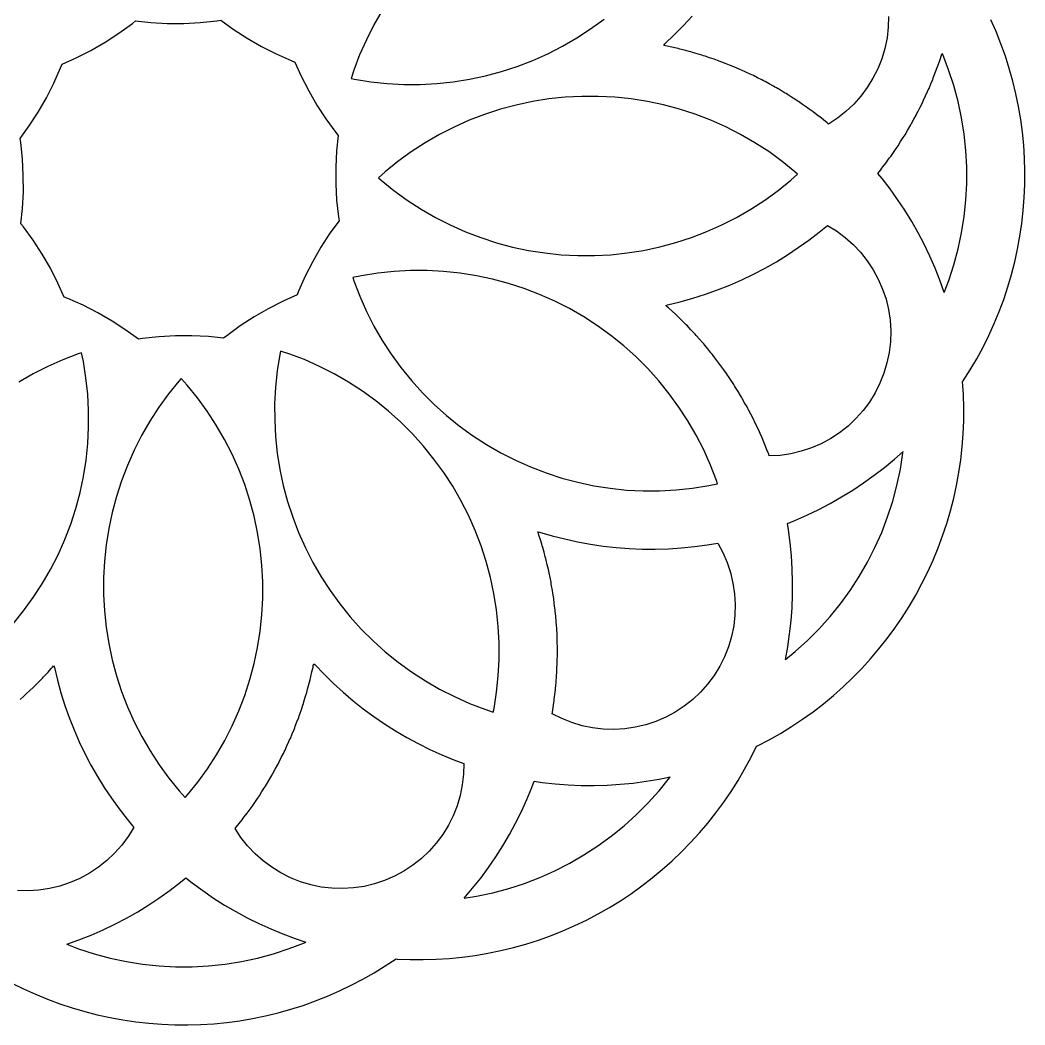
# Model space of a CAD drawing. Extents: x -29.4 to 29.4, y -31.3 to 31.3.
# Drawn here: x -5.55 to 29.41, y -31.31 to 3.65 of the extents above; entities that cross this region are included whole.
import ezdxf

# ---------------------------------------------------------------- set-up
doc = ezdxf.new("R2010")
doc.units = 0
doc.layers.get('0').update_dxf_attribs({"linetype": 'CONTINUOUS'})

msp = doc.modelspace()

# ---------------------------------------------------------------- linework, layer by layer
for p, q in [((7.046, 3.977), (6.759, 3.479)), ((-2.108, 3.194), (-1.643, 3.532)), ((-1.643, 3.532), (-1.534, 3.621)), ((-1.534, 3.621), (-1.001, 3.565)), ((-1.001, 3.565), (-0.427, 3.535)), ((-0.427, 3.535), (0.147, 3.536)), ((0.147, 3.536), (0.721, 3.566)), ((0.721, 3.566), (1.293, 3.626)), ((1.293, 3.626), (1.432, 3.648)), ((1.432, 3.648), (1.865, 3.334)), ((14.3, 3.339), (14.765, 3.677)), ((17.528, 3.455), (17.834, 3.791)), ((24.665, 3.774), (24.654, 3.4)), ((28.407, 3.248), (28.225, 3.663)), ((-2.59, 2.881), (-2.108, 3.194)), ((1.865, 3.334), (2.347, 3.021)), ((6.759, 3.479), (6.498, 2.967)), ((13.818, 3.026), (14.3, 3.339)), ((17.211, 3.131), (17.528, 3.455)), ((24.654, 3.4), (24.61, 3.029)), ((28.574, 2.826), (28.407, 3.248)), ((-3.087, 2.594), (-2.59, 2.881)), ((2.347, 3.021), (2.845, 2.734)), ((6.498, 2.967), (6.265, 2.442)), ((13.32, 2.738), (13.818, 3.026)), ((16.845, 2.767), (16.883, 2.818)), ((16.883, 2.818), (17.211, 3.131)), ((24.61, 3.029), (24.535, 2.663)), ((28.727, 2.398), (28.574, 2.826)), ((-3.599, 2.333), (-3.087, 2.594)), ((2.845, 2.734), (3.357, 2.473)), ((3.357, 2.473), (3.882, 2.24)), ((12.284, 2.243), (12.808, 2.477)), ((12.808, 2.477), (13.32, 2.738)), ((16.904, 2.754), (16.845, 2.767)), ((16.964, 2.743), (16.904, 2.754)), ((17.126, 2.706), (16.964, 2.743)), ((17.288, 2.67), (17.126, 2.706)), ((17.347, 2.655), (17.288, 2.67)), ((17.406, 2.642), (17.347, 2.655)), ((17.567, 2.599), (17.406, 2.642)), ((17.728, 2.557), (17.567, 2.599)), ((17.786, 2.54), (17.728, 2.557)), ((17.844, 2.525), (17.786, 2.54)), ((18.004, 2.476), (17.844, 2.525)), ((18.163, 2.43), (18.004, 2.476)), ((24.535, 2.663), (24.428, 2.304)), ((26.507, 2.433), (26.525, 2.491)), ((26.547, 2.451), (26.525, 2.491)), ((26.754, 1.914), (26.547, 2.451)), ((-4.139, 1.983), (-4.088, 2.115)), ((-4.088, 2.115), (-3.599, 2.333)), ((3.882, 2.24), (4.013, 2.189)), ((4.013, 2.189), (4.231, 1.7)), ((6.265, 2.442), (6.059, 1.906)), ((11.747, 2.037), (12.284, 2.243)), ((18.221, 2.41), (18.163, 2.43)), ((18.279, 2.393), (18.221, 2.41)), ((18.436, 2.339), (18.279, 2.393)), ((18.594, 2.287), (18.436, 2.339)), ((18.651, 2.265), (18.594, 2.287)), ((18.708, 2.246), (18.651, 2.265)), ((18.863, 2.187), (18.708, 2.246)), ((19.019, 2.129), (18.863, 2.187)), ((19.075, 2.106), (19.019, 2.129)), ((19.132, 2.084), (19.075, 2.106)), ((24.428, 2.304), (24.289, 1.957)), ((26.38, 2.061), (26.401, 2.118)), ((26.401, 2.118), (26.454, 2.276)), ((26.454, 2.276), (26.507, 2.433)), ((28.864, 1.966), (28.727, 2.398)), ((-4.372, 1.458), (-4.139, 1.983)), ((6.059, 1.906), (5.964, 1.614)), ((10.646, 1.71), (11.201, 1.859)), ((11.201, 1.859), (11.747, 2.037)), ((19.285, 2.019), (19.132, 2.084)), ((19.439, 1.956), (19.285, 2.019)), ((19.494, 1.931), (19.439, 1.956)), ((19.55, 1.907), (19.494, 1.931)), ((19.701, 1.837), (19.55, 1.907)), ((19.852, 1.769), (19.701, 1.837)), ((19.906, 1.742), (19.852, 1.769)), ((24.289, 1.957), (24.121, 1.623)), ((26.243, 1.693), (26.301, 1.849)), ((26.301, 1.849), (26.36, 2.004)), ((26.36, 2.004), (26.38, 2.061)), ((26.931, 1.368), (26.754, 1.914)), ((28.986, 1.529), (28.864, 1.966)), ((-4.633, 0.946), (-4.372, 1.458)), ((4.231, 1.7), (4.493, 1.188)), ((5.964, 1.614), (6.083, 1.589)), ((6.083, 1.589), (6.65, 1.499)), ((6.65, 1.499), (7.222, 1.439)), ((7.222, 1.439), (7.796, 1.41)), ((7.796, 1.41), (8.371, 1.41)), ((8.371, 1.41), (8.944, 1.44)), ((8.944, 1.44), (9.516, 1.5)), ((9.516, 1.5), (10.083, 1.591)), ((10.083, 1.591), (10.646, 1.71)), ((19.961, 1.716), (19.906, 1.742)), ((20.11, 1.641), (19.961, 1.716)), ((20.259, 1.567), (20.11, 1.641)), ((20.312, 1.538), (20.259, 1.567)), ((20.366, 1.511), (20.312, 1.538)), ((20.512, 1.431), (20.366, 1.511)), ((20.658, 1.351), (20.512, 1.431)), ((24.121, 1.623), (23.925, 1.305)), ((26.071, 1.273), (26.134, 1.427)), ((26.134, 1.427), (26.199, 1.58)), ((26.199, 1.58), (26.22, 1.637)), ((26.22, 1.637), (26.243, 1.693)), ((29.093, 1.088), (28.986, 1.529)), ((4.493, 1.188), (4.78, 0.691)), ((20.71, 1.321), (20.658, 1.351)), ((20.763, 1.292), (20.71, 1.321)), ((20.906, 1.206), (20.763, 1.292)), ((21.049, 1.122), (20.906, 1.206)), ((21.101, 1.09), (21.049, 1.122)), ((21.153, 1.058), (21.101, 1.09)), ((21.292, 0.968), (21.153, 1.058)), ((23.925, 1.305), (23.702, 1.005)), ((25.952, 1.011), (26.022, 1.162)), ((26.022, 1.162), (26.046, 1.218)), ((26.046, 1.218), (26.071, 1.273)), ((27.08, 0.813), (26.931, 1.368)), ((29.185, 0.643), (29.093, 1.088)), ((-4.92, 0.448), (-4.633, 0.946)), ((12.277, 0.815), (11.715, 0.695)), ((12.844, 0.905), (12.277, 0.815)), ((13.416, 0.965), (12.844, 0.905)), ((13.99, 0.996), (13.416, 0.965)), ((14.565, 0.996), (13.99, 0.996)), ((15.138, 0.966), (14.565, 0.996)), ((15.71, 0.906), (15.138, 0.966)), ((16.278, 0.817), (15.71, 0.906)), ((16.84, 0.697), (16.278, 0.817)), ((21.433, 0.879), (21.292, 0.968)), ((21.483, 0.845), (21.433, 0.879)), ((21.534, 0.812), (21.483, 0.845)), ((21.67, 0.717), (21.534, 0.812)), ((21.807, 0.623), (21.67, 0.717)), ((23.453, 0.726), (23.181, 0.47)), ((23.702, 1.005), (23.453, 0.726)), ((25.756, 0.602), (25.831, 0.751)), ((25.831, 0.751), (25.856, 0.806)), ((25.856, 0.806), (25.883, 0.86)), ((25.883, 0.86), (25.952, 1.011)), ((27.2, 0.251), (27.08, 0.813)), ((-5.233, -0.034), (-4.92, 0.448)), ((4.78, 0.691), (5.093, 0.209)), ((10.613, 0.368), (10.077, 0.162)), ((11.16, 0.546), (10.613, 0.368)), ((11.715, 0.695), (11.16, 0.546)), ((17.395, 0.549), (16.84, 0.697)), ((17.942, 0.371), (17.395, 0.549)), ((18.478, 0.166), (17.942, 0.371)), ((21.856, 0.587), (21.807, 0.623)), ((21.906, 0.552), (21.856, 0.587)), ((22.039, 0.452), (21.906, 0.552)), ((22.173, 0.354), (22.039, 0.452)), ((22.22, 0.316), (22.173, 0.354)), ((23.181, 0.47), (22.887, 0.238)), ((25.626, 0.346), (25.653, 0.4)), ((25.653, 0.4), (25.682, 0.453)), ((25.682, 0.453), (25.756, 0.602)), ((29.261, 0.196), (29.185, 0.643)), ((5.093, 0.209), (5.431, -0.256)), ((10.077, 0.162), (9.552, -0.072)), ((19.003, -0.068), (18.478, 0.166)), ((22.269, 0.28), (22.22, 0.316)), ((22.398, 0.175), (22.269, 0.28)), ((22.528, 0.072), (22.398, 0.175)), ((22.574, 0.033), (22.528, 0.072)), ((22.887, 0.238), (22.574, 0.033)), ((25.406, -0.051), (25.435, 0.002)), ((25.435, 0.002), (25.466, 0.054)), ((25.466, 0.054), (25.545, 0.2)), ((25.545, 0.2), (25.626, 0.346)), ((27.29, -0.317), (27.2, 0.251)), ((29.321, -0.254), (29.261, 0.196)), ((-5.547, -0.467), (-5.233, -0.034)), ((5.431, -0.256), (5.52, -0.365)), ((9.04, -0.333), (8.542, -0.62)), ((9.552, -0.072), (9.04, -0.333)), ((19.516, -0.329), (19.003, -0.068)), ((20.013, -0.616), (19.516, -0.329)), ((25.204, -0.389), (25.237, -0.337)), ((25.237, -0.337), (25.321, -0.194)), ((25.321, -0.194), (25.406, -0.051)), ((27.35, -0.888), (27.29, -0.317)), ((29.365, -0.705), (29.321, -0.254)), ((-5.525, -0.606), (-5.547, -0.467)), ((-5.465, -1.178), (-5.525, -0.606)), ((5.52, -0.365), (5.464, -0.898)), ((8.542, -0.62), (8.061, -0.934)), ((20.495, -0.928), (20.013, -0.616)), ((24.994, -0.721), (25.083, -0.58)), ((25.083, -0.58), (25.173, -0.441)), ((25.173, -0.441), (25.204, -0.389)), ((5.464, -0.898), (5.434, -1.471)), ((8.061, -0.934), (7.596, -1.272)), ((20.961, -1.266), (20.495, -0.928)), ((24.738, -1.095), (24.831, -0.958)), ((24.831, -0.958), (24.927, -0.822)), ((24.927, -0.822), (24.96, -0.771)), ((24.96, -0.771), (24.994, -0.721)), ((27.381, -1.462), (27.35, -0.888)), ((29.394, -1.158), (29.365, -0.705)), ((-5.435, -1.752), (-5.465, -1.178)), ((7.596, -1.272), (7.149, -1.633)), ((21.407, -1.628), (20.961, -1.266)), ((24.468, -1.461), (24.567, -1.327)), ((24.567, -1.327), (24.667, -1.194)), ((24.667, -1.194), (24.702, -1.144)), ((24.702, -1.144), (24.738, -1.095)), ((29.407, -1.612), (29.394, -1.158)), ((5.434, -1.471), (5.435, -2.046)), ((7.149, -1.633), (6.922, -1.839)), ((21.27, -1.914), (21.497, -1.709)), ((21.497, -1.709), (21.407, -1.628)), ((24.291, -1.685), (24.394, -1.557)), ((24.438, -1.862), (24.291, -1.685)), ((24.394, -1.557), (24.431, -1.508)), ((24.431, -1.508), (24.468, -1.461)), ((27.381, -2.037), (27.381, -1.462)), ((29.404, -2.065), (29.407, -1.612)), ((-5.434, -2.326), (-5.435, -1.752)), ((5.435, -2.046), (5.465, -2.62)), ((6.922, -1.839), (7.012, -1.92)), ((7.012, -1.92), (7.458, -2.281)), ((20.823, -2.276), (21.27, -1.914)), ((24.715, -2.221), (24.438, -1.862)), ((27.351, -2.611), (27.381, -2.037)), ((29.385, -2.519), (29.404, -2.065)), ((-5.464, -2.9), (-5.434, -2.326)), ((7.458, -2.281), (7.923, -2.619)), ((20.358, -2.614), (20.823, -2.276)), ((24.979, -2.59), (24.715, -2.221)), ((5.465, -2.62), (5.525, -3.192)), ((7.923, -2.619), (8.406, -2.932)), ((19.877, -2.927), (20.358, -2.614)), ((25.23, -2.968), (24.979, -2.59)), ((27.291, -3.182), (27.351, -2.611)), ((29.351, -2.971), (29.385, -2.519)), ((-5.52, -3.433), (-5.464, -2.9)), ((8.406, -2.932), (8.903, -3.219)), ((19.379, -3.214), (19.877, -2.927)), ((25.468, -3.354), (25.23, -2.968)), ((29.3, -3.422), (29.351, -2.971)), ((-5.431, -3.542), (-5.52, -3.433)), ((5.547, -3.331), (5.233, -3.764)), ((5.525, -3.192), (5.547, -3.331)), ((8.903, -3.219), (9.416, -3.479)), ((9.416, -3.479), (9.941, -3.713)), ((18.342, -3.709), (18.867, -3.475)), ((18.867, -3.475), (19.379, -3.214)), ((22.253, -3.726), (22.535, -3.491)), ((22.535, -3.491), (22.854, -3.687)), ((25.692, -3.749), (25.468, -3.354)), ((27.202, -3.75), (27.291, -3.182)), ((29.234, -3.871), (29.3, -3.422)), ((-5.093, -4.007), (-5.431, -3.542)), ((5.233, -3.764), (4.92, -4.246)), ((9.941, -3.713), (10.477, -3.919)), ((17.806, -3.916), (18.342, -3.709)), ((21.893, -4.003), (22.253, -3.726)), ((22.854, -3.687), (23.155, -3.909)), ((25.903, -4.151), (25.692, -3.749)), ((27.082, -4.312), (27.202, -3.75)), ((-4.78, -4.489), (-5.093, -4.007)), ((10.477, -3.919), (11.024, -4.096)), ((11.024, -4.096), (11.579, -4.245)), ((16.704, -4.242), (17.259, -4.093)), ((17.259, -4.093), (17.806, -3.916)), ((21.524, -4.267), (21.893, -4.003)), ((23.155, -3.909), (23.434, -4.157)), ((23.434, -4.157), (23.691, -4.429)), ((26.099, -4.56), (25.903, -4.151)), ((29.152, -4.317), (29.234, -3.871)), ((-4.493, -4.986), (-4.78, -4.489)), ((4.92, -4.246), (4.633, -4.744)), ((11.579, -4.245), (12.141, -4.364)), ((12.141, -4.364), (12.709, -4.453)), ((12.709, -4.453), (13.28, -4.513)), ((13.28, -4.513), (13.854, -4.543)), ((13.854, -4.543), (14.429, -4.543)), ((14.429, -4.543), (15.003, -4.513)), ((15.003, -4.513), (15.574, -4.452)), ((15.574, -4.452), (16.142, -4.362)), ((16.142, -4.362), (16.704, -4.242)), ((20.76, -4.756), (21.147, -4.518)), ((21.147, -4.518), (21.524, -4.267)), ((23.691, -4.429), (23.924, -4.722)), ((26.934, -4.867), (27.082, -4.312)), ((29.055, -4.761), (29.152, -4.317)), ((4.633, -4.744), (4.372, -5.256)), ((20.366, -4.98), (20.76, -4.756)), ((23.924, -4.722), (24.13, -5.034)), ((26.281, -4.976), (26.099, -4.56)), ((26.757, -5.414), (26.934, -4.867)), ((28.943, -5.2), (29.055, -4.761)), ((-4.231, -5.498), (-4.493, -4.986)), ((6.892, -5.154), (6.324, -5.244)), ((7.463, -5.093), (6.892, -5.154)), ((8.037, -5.063), (7.463, -5.093)), ((8.612, -5.063), (8.037, -5.063)), ((9.186, -5.093), (8.612, -5.063)), ((9.757, -5.152), (9.186, -5.093)), ((10.325, -5.242), (9.757, -5.152)), ((10.887, -5.361), (10.325, -5.242)), ((19.555, -5.387), (19.964, -5.191)), ((19.964, -5.191), (20.366, -4.98)), ((24.13, -5.034), (24.308, -5.363)), ((26.448, -5.397), (26.281, -4.976)), ((28.815, -5.636), (28.943, -5.2)), ((-4.013, -5.987), (-4.231, -5.498)), ((4.372, -5.256), (4.139, -5.781)), ((6.324, -5.244), (6.024, -5.308)), ((6.024, -5.308), (6.062, -5.423)), ((6.062, -5.423), (6.268, -5.959)), ((11.442, -5.51), (10.887, -5.361)), ((11.989, -5.687), (11.442, -5.51)), ((18.717, -5.736), (19.139, -5.569)), ((19.139, -5.569), (19.555, -5.387)), ((24.308, -5.363), (24.457, -5.706)), ((26.601, -5.825), (26.448, -5.397)), ((26.601, -5.825), (26.757, -5.414)), ((4.088, -5.912), (3.599, -6.13)), ((4.139, -5.781), (4.088, -5.912)), ((12.526, -5.893), (11.989, -5.687)), ((13.051, -6.126), (12.526, -5.893)), ((17.857, -6.026), (18.29, -5.889)), ((18.29, -5.889), (18.717, -5.736)), ((24.457, -5.706), (24.575, -6.06)), ((28.672, -6.066), (28.815, -5.636)), ((-3.882, -6.037), (-4.013, -5.987)), ((-3.357, -6.271), (-3.882, -6.037)), ((-2.845, -6.532), (-3.357, -6.271)), ((3.599, -6.13), (3.087, -6.391)), ((6.268, -5.959), (6.502, -6.484)), ((13.563, -6.387), (13.051, -6.126)), ((16.921, -6.28), (16.979, -6.255)), ((16.966, -6.321), (16.921, -6.28)), ((16.979, -6.255), (17.42, -6.148)), ((17.42, -6.148), (17.857, -6.026)), ((24.575, -6.06), (24.661, -6.424)), ((28.514, -6.492), (28.672, -6.066)), ((-2.347, -6.819), (-2.845, -6.532)), ((3.087, -6.391), (2.59, -6.679)), ((6.502, -6.484), (6.763, -6.996)), ((14.061, -6.674), (13.563, -6.387)), ((17.012, -6.361), (16.966, -6.321)), ((17.134, -6.474), (17.012, -6.361)), ((17.257, -6.586), (17.134, -6.474)), ((17.3, -6.629), (17.257, -6.586)), ((17.344, -6.67), (17.3, -6.629)), ((24.661, -6.424), (24.716, -6.794)), ((28.341, -6.911), (28.514, -6.492)), ((-1.865, -7.132), (-2.347, -6.819)), ((2.59, -6.679), (2.108, -6.992)), ((14.543, -6.987), (14.061, -6.674)), ((15.008, -7.325), (14.543, -6.987)), ((17.462, -6.787), (17.344, -6.67)), ((17.581, -6.903), (17.462, -6.787)), ((17.623, -6.947), (17.581, -6.903)), ((17.666, -6.99), (17.623, -6.947)), ((17.779, -7.112), (17.666, -6.99)), ((24.716, -6.794), (24.738, -7.167)), ((28.154, -7.325), (28.341, -6.911)), ((-1.432, -7.446), (-1.865, -7.132)), ((-0.147, -7.333), (-0.721, -7.364)), ((0.427, -7.333), (-0.147, -7.333)), ((1.001, -7.363), (0.427, -7.333)), ((1.643, -7.33), (1.534, -7.419)), ((2.108, -6.992), (1.643, -7.33)), ((6.763, -6.996), (7.051, -7.494)), ((15.455, -7.686), (15.008, -7.325)), ((17.894, -7.232), (17.779, -7.112)), ((17.934, -7.277), (17.894, -7.232)), ((17.976, -7.321), (17.934, -7.277)), ((18.085, -7.447), (17.976, -7.321)), ((24.738, -7.167), (24.728, -7.541)), ((27.952, -7.731), (28.154, -7.325)), ((-1.293, -7.424), (-1.432, -7.446)), ((-0.721, -7.364), (-1.293, -7.424)), ((1.534, -7.419), (1.001, -7.363)), ((7.051, -7.494), (7.364, -7.975)), ((15.882, -8.07), (15.455, -7.686)), ((18.195, -7.571), (18.085, -7.447)), ((18.234, -7.618), (18.195, -7.571)), ((18.274, -7.663), (18.234, -7.618)), ((18.379, -7.792), (18.274, -7.663)), ((24.728, -7.541), (24.684, -7.912)), ((-3.524, -7.961), (-4.06, -8.167)), ((-3.409, -7.923), (-3.524, -7.961)), ((-3.345, -8.223), (-3.409, -7.923)), ((3.488, -7.982), (3.398, -8.549)), ((3.513, -7.863), (3.488, -7.982)), ((3.805, -7.958), (3.513, -7.863)), ((4.341, -8.163), (3.805, -7.958)), ((7.364, -7.975), (7.702, -8.44)), ((18.485, -7.921), (18.379, -7.792)), ((18.522, -7.969), (18.485, -7.921)), ((18.56, -8.016), (18.522, -7.969)), ((18.66, -8.148), (18.56, -8.016)), ((24.684, -7.912), (24.609, -8.278)), ((27.737, -8.13), (27.952, -7.731)), ((-4.06, -8.167), (-4.585, -8.401)), ((-3.255, -8.791), (-3.345, -8.223)), ((4.866, -8.397), (4.341, -8.163)), ((16.288, -8.477), (15.882, -8.07)), ((18.762, -8.28), (18.66, -8.148)), ((18.797, -8.329), (18.762, -8.28)), ((18.834, -8.378), (18.797, -8.329)), ((18.929, -8.514), (18.834, -8.378)), ((24.609, -8.278), (24.502, -8.637)), ((27.507, -8.522), (27.737, -8.13)), ((-5.097, -8.662), (-5.595, -8.95)), ((-4.585, -8.401), (-5.097, -8.662)), ((3.398, -8.549), (3.338, -9.121)), ((5.378, -8.658), (4.866, -8.397)), ((5.876, -8.945), (5.378, -8.658)), ((7.702, -8.44), (8.064, -8.887)), ((16.673, -8.904), (16.288, -8.477)), ((19.026, -8.649), (18.929, -8.514)), ((19.06, -8.699), (19.026, -8.649)), ((19.095, -8.749), (19.06, -8.699)), ((24.502, -8.637), (24.364, -8.984)), ((27.264, -8.905), (27.507, -8.522)), ((-3.194, -9.362), (-3.255, -8.791)), ((-0.021, -8.911), (-0.382, -9.357)), ((0.06, -8.82), (-0.021, -8.911)), ((0.265, -9.048), (0.06, -8.82)), ((0.627, -9.495), (0.265, -9.048)), ((6.358, -9.258), (5.876, -8.945)), ((8.064, -8.887), (8.448, -9.314)), ((17.035, -9.35), (16.673, -8.904)), ((19.185, -8.888), (19.095, -8.749)), ((19.278, -9.027), (19.185, -8.888)), ((19.309, -9.078), (19.278, -9.027)), ((19.342, -9.129), (19.309, -9.078)), ((24.364, -8.984), (24.197, -9.318)), ((27.239, -8.928), (27.264, -8.905)), ((27.268, -9.381), (27.239, -8.928)), ((-3.164, -9.936), (-3.194, -9.362)), ((-0.382, -9.357), (-0.72, -9.822)), ((3.338, -9.121), (3.308, -9.695)), ((6.823, -9.595), (6.358, -9.258)), ((8.448, -9.314), (8.855, -9.72)), ((17.373, -9.815), (17.035, -9.35)), ((19.428, -9.271), (19.342, -9.129)), ((19.515, -9.413), (19.428, -9.271)), ((19.545, -9.466), (19.515, -9.413)), ((24.197, -9.318), (24, -9.637)), ((27.281, -9.835), (27.268, -9.381)), ((0.965, -9.959), (0.627, -9.495)), ((3.308, -9.695), (3.309, -10.269)), ((7.27, -9.957), (6.823, -9.595)), ((8.855, -9.72), (9.282, -10.104)), ((19.577, -9.518), (19.545, -9.466)), ((19.658, -9.663), (19.577, -9.518)), ((19.74, -9.807), (19.658, -9.663)), ((24, -9.637), (23.777, -9.937)), ((-3.164, -10.511), (-3.164, -9.936)), ((-0.72, -9.822), (-1.033, -10.304)), ((1.278, -10.441), (0.965, -9.959)), ((7.697, -10.341), (7.27, -9.957)), ((9.282, -10.104), (9.729, -10.466)), ((17.686, -10.297), (17.373, -9.815)), ((19.768, -9.861), (19.74, -9.807)), ((19.797, -9.914), (19.768, -9.861)), ((19.873, -10.062), (19.797, -9.914)), ((19.95, -10.209), (19.873, -10.062)), ((23.777, -9.937), (23.529, -10.216)), ((27.278, -10.289), (27.281, -9.835)), ((-1.033, -10.304), (-1.32, -10.802)), ((1.566, -10.939), (1.278, -10.441)), ((3.309, -10.269), (3.339, -10.843)), ((8.104, -10.747), (7.697, -10.341)), ((9.729, -10.466), (10.194, -10.803)), ((17.974, -10.794), (17.686, -10.297)), ((19.976, -10.264), (19.95, -10.209)), ((20.004, -10.318), (19.976, -10.264)), ((20.075, -10.469), (20.004, -10.318)), ((20.146, -10.619), (20.075, -10.469)), ((23.257, -10.472), (22.963, -10.704)), ((23.529, -10.216), (23.257, -10.472)), ((27.259, -10.742), (27.278, -10.289)), ((-3.194, -11.085), (-3.164, -10.511)), ((-1.32, -10.802), (-1.581, -11.314)), ((8.489, -11.174), (8.104, -10.747)), ((10.194, -10.803), (10.676, -11.116)), ((18.235, -11.306), (17.974, -10.794)), ((20.171, -10.674), (20.146, -10.619)), ((20.196, -10.729), (20.171, -10.674)), ((20.262, -10.882), (20.196, -10.729)), ((22.963, -10.704), (22.651, -10.91)), ((27.225, -11.194), (27.259, -10.742)), ((-3.253, -11.656), (-3.194, -11.085)), ((1.827, -11.451), (1.566, -10.939)), ((3.339, -10.843), (3.399, -11.415)), ((8.85, -11.621), (8.489, -11.174)), ((10.676, -11.116), (11.174, -11.403)), ((20.328, -11.034), (20.262, -10.882)), ((20.351, -11.091), (20.328, -11.034)), ((20.374, -11.146), (20.351, -11.091)), ((20.434, -11.301), (20.374, -11.146)), ((22.322, -11.087), (21.978, -11.235)), ((22.651, -10.91), (22.322, -11.087)), ((-1.581, -11.314), (-1.814, -11.84)), ((2.061, -11.976), (1.827, -11.451)), ((3.399, -11.415), (3.489, -11.982)), ((11.174, -11.403), (11.686, -11.664)), ((18.469, -11.831), (18.235, -11.306)), ((20.496, -11.456), (20.434, -11.301)), ((20.516, -11.513), (20.496, -11.456)), ((20.889, -11.492), (20.516, -11.513)), ((21.259, -11.438), (20.889, -11.492)), ((21.623, -11.352), (21.259, -11.438)), ((21.978, -11.235), (21.623, -11.352)), ((24.873, -11.621), (25.171, -11.356)), ((25.076, -11.973), (25.165, -11.406)), ((25.165, -11.406), (25.171, -11.356)), ((27.174, -11.645), (27.225, -11.194)), ((-3.343, -12.224), (-3.253, -11.656)), ((-1.814, -11.84), (-2.02, -12.376)), ((9.188, -12.085), (8.85, -11.621)), ((11.686, -11.664), (12.211, -11.897)), ((18.675, -12.368), (18.469, -11.831)), ((24.523, -11.91), (24.873, -11.621)), ((27.108, -12.094), (27.174, -11.645)), ((-3.462, -12.786), (-3.343, -12.224)), ((2.267, -12.512), (2.061, -11.976)), ((3.489, -11.982), (3.609, -12.544)), ((9.502, -12.567), (9.188, -12.085)), ((12.211, -11.897), (12.748, -12.103)), ((12.748, -12.103), (13.294, -12.281)), ((23.795, -12.451), (24.164, -12.187)), ((24.164, -12.187), (24.523, -11.91)), ((24.957, -12.536), (25.076, -11.973)), ((27.027, -12.541), (27.108, -12.094)), ((-2.02, -12.376), (-2.197, -12.923)), ((2.445, -13.059), (2.267, -12.512)), ((3.609, -12.544), (3.758, -13.099)), ((9.789, -13.065), (9.502, -12.567)), ((13.294, -12.281), (13.85, -12.429)), ((13.85, -12.429), (14.412, -12.548)), ((14.412, -12.548), (14.979, -12.638)), ((17.845, -12.637), (18.413, -12.547)), ((18.413, -12.547), (18.712, -12.483)), ((18.712, -12.483), (18.675, -12.368)), ((23.417, -12.703), (23.795, -12.451)), ((24.808, -13.091), (24.957, -12.536)), ((26.929, -12.984), (27.027, -12.541)), ((-3.611, -13.341), (-3.462, -12.786)), ((-2.197, -12.923), (-2.346, -13.478)), ((14.979, -12.638), (15.551, -12.698)), ((15.551, -12.698), (16.125, -12.728)), ((16.125, -12.728), (16.7, -12.727)), ((16.7, -12.727), (17.273, -12.697)), ((17.273, -12.697), (17.845, -12.637)), ((23.031, -12.941), (23.417, -12.703)), ((2.594, -13.614), (2.445, -13.059)), ((3.758, -13.099), (3.936, -13.646)), ((10.05, -13.577), (9.789, -13.065)), ((22.234, -13.375), (22.636, -13.165)), ((22.636, -13.165), (23.031, -12.941)), ((24.631, -13.637), (24.808, -13.091)), ((26.817, -13.423), (26.929, -12.984)), ((-3.788, -13.888), (-3.611, -13.341)), ((-2.346, -13.478), (-2.465, -14.04)), ((2.714, -14.176), (2.594, -13.614)), ((10.284, -14.102), (10.05, -13.577)), ((21.409, -13.754), (21.825, -13.572)), ((21.825, -13.572), (22.234, -13.375)), ((26.689, -13.859), (26.817, -13.423)), ((-3.994, -14.424), (-3.788, -13.888)), ((3.936, -13.646), (4.142, -14.182)), ((21.143, -13.859), (21.409, -13.754)), ((21.182, -14.086), (21.143, -13.859)), ((24.425, -14.174), (24.631, -13.637)), ((26.546, -14.289), (26.689, -13.859)), ((-2.465, -14.04), (-2.555, -14.608)), ((2.804, -14.743), (2.714, -14.176)), ((4.142, -14.182), (4.376, -14.707)), ((10.49, -14.638), (10.284, -14.102)), ((12.464, -14.154), (12.526, -14.161)), ((12.482, -14.212), (12.464, -14.154)), ((12.502, -14.269), (12.482, -14.212)), ((12.551, -14.428), (12.502, -14.269)), ((12.526, -14.161), (12.962, -14.289)), ((12.962, -14.289), (13.401, -14.402)), ((21.242, -14.535), (21.182, -14.086)), ((24.191, -14.699), (24.425, -14.174)), ((26.388, -14.715), (26.546, -14.289)), ((-4.228, -14.95), (-3.994, -14.424)), ((-2.555, -14.608), (-2.614, -15.179)), ((10.668, -15.185), (10.49, -14.638)), ((12.601, -14.586), (12.551, -14.428)), ((12.617, -14.645), (12.601, -14.586)), ((12.635, -14.703), (12.617, -14.645)), ((13.401, -14.402), (13.844, -14.499)), ((13.844, -14.499), (14.291, -14.581)), ((14.291, -14.581), (14.74, -14.647)), ((14.74, -14.647), (15.191, -14.697)), ((17.457, -14.712), (17.908, -14.667)), ((17.908, -14.667), (18.358, -14.607)), ((18.358, -14.607), (18.72, -14.546)), ((18.72, -14.546), (18.898, -14.874)), ((21.287, -14.987), (21.242, -14.535)), ((-4.488, -15.462), (-4.228, -14.95)), ((2.864, -15.315), (2.804, -14.743)), ((4.376, -14.707), (4.637, -15.219)), ((12.678, -14.863), (12.635, -14.703)), ((12.723, -15.023), (12.678, -14.863)), ((12.738, -15.082), (12.723, -15.023)), ((15.191, -14.697), (15.643, -14.732)), ((15.643, -14.732), (16.096, -14.751)), ((16.096, -14.751), (16.55, -14.753)), ((16.55, -14.753), (17.004, -14.741)), ((17.004, -14.741), (17.457, -14.712)), ((18.898, -14.874), (19.047, -15.217)), ((21.315, -15.44), (21.287, -14.987)), ((23.931, -15.211), (24.191, -14.699)), ((26.215, -15.134), (26.388, -14.715)), ((-2.614, -15.179), (-2.644, -15.753)), ((2.895, -15.889), (2.864, -15.315)), ((4.637, -15.219), (4.925, -15.717)), ((10.817, -15.74), (10.668, -15.185)), ((12.753, -15.141), (12.738, -15.082)), ((12.791, -15.303), (12.753, -15.141)), ((12.83, -15.464), (12.791, -15.303)), ((19.047, -15.217), (19.165, -15.572)), ((23.644, -15.709), (23.931, -15.211)), ((26.028, -15.548), (26.215, -15.134)), ((-4.775, -15.96), (-4.488, -15.462)), ((4.925, -15.717), (5.238, -16.199)), ((12.842, -15.524), (12.83, -15.464)), ((12.856, -15.583), (12.842, -15.524)), ((12.888, -15.746), (12.856, -15.583)), ((19.165, -15.572), (19.252, -15.936)), ((21.328, -15.893), (21.315, -15.44)), ((23.331, -16.191), (23.644, -15.709)), ((25.826, -15.954), (26.028, -15.548)), ((-5.088, -16.442), (-4.775, -15.96)), ((-2.644, -15.753), (-2.644, -16.328)), ((2.895, -16.463), (2.895, -15.889)), ((10.937, -16.302), (10.817, -15.74)), ((12.922, -15.909), (12.888, -15.746)), ((12.932, -15.969), (12.922, -15.909)), ((12.943, -16.028), (12.932, -15.969)), ((12.97, -16.192), (12.943, -16.028)), ((19.252, -15.936), (19.307, -16.305)), ((21.325, -16.347), (21.328, -15.893)), ((25.611, -16.354), (25.826, -15.954)), ((-2.644, -16.328), (-2.614, -16.902)), ((5.238, -16.199), (5.576, -16.663)), ((11.027, -16.869), (10.937, -16.302)), ((12.997, -16.356), (12.97, -16.192)), ((13.006, -16.416), (12.997, -16.356)), ((13.015, -16.476), (13.006, -16.416)), ((19.307, -16.305), (19.33, -16.679)), ((21.307, -16.801), (21.325, -16.347)), ((22.993, -16.656), (23.331, -16.191)), ((25.381, -16.745), (25.611, -16.354)), ((-5.426, -16.907), (-5.088, -16.442)), ((2.865, -17.037), (2.895, -16.463)), ((5.576, -16.663), (5.938, -17.11)), ((13.036, -16.641), (13.015, -16.476)), ((13.058, -16.806), (13.036, -16.641)), ((19.33, -16.679), (19.319, -17.052)), ((22.632, -17.103), (22.993, -16.656)), ((25.138, -17.128), (25.381, -16.745)), ((-5.787, -17.353), (-5.426, -16.907)), ((-2.614, -16.902), (-2.553, -17.473)), ((2.805, -17.609), (2.865, -17.037)), ((5.938, -17.11), (6.323, -17.537)), ((11.087, -17.441), (11.027, -16.869)), ((13.064, -16.866), (13.058, -16.806)), ((13.071, -16.926), (13.064, -16.866)), ((13.086, -17.092), (13.071, -16.926)), ((13.102, -17.258), (13.086, -17.092)), ((19.319, -17.052), (19.277, -17.424)), ((21.272, -17.253), (21.307, -16.801)), ((22.247, -17.53), (22.632, -17.103)), ((-2.553, -17.473), (-2.463, -18.041)), ((11.118, -18.015), (11.087, -17.441)), ((13.106, -17.318), (13.102, -17.258)), ((13.111, -17.378), (13.106, -17.318)), ((13.12, -17.544), (13.111, -17.378)), ((19.277, -17.424), (19.202, -17.79)), ((21.222, -17.704), (21.272, -17.253)), ((24.882, -17.503), (25.138, -17.128)), ((2.715, -18.177), (2.805, -17.609)), ((6.323, -17.537), (6.729, -17.943)), ((13.131, -17.71), (13.12, -17.544)), ((13.133, -17.771), (13.131, -17.71)), ((13.136, -17.831), (13.133, -17.771)), ((19.202, -17.79), (19.095, -18.148)), ((21.156, -18.153), (21.222, -17.704)), ((21.841, -17.937), (22.247, -17.53)), ((24.613, -17.868), (24.882, -17.503)), ((-2.463, -18.041), (-2.344, -18.603)), ((6.729, -17.943), (7.156, -18.327)), ((11.118, -18.589), (11.118, -18.015)), ((13.139, -17.998), (13.136, -17.831)), ((13.144, -18.164), (13.139, -17.998)), ((13.143, -18.225), (13.144, -18.164)), ((19.095, -18.148), (18.957, -18.496)), ((21.074, -18.599), (21.156, -18.153)), ((21.414, -18.321), (21.841, -17.937)), ((24.331, -18.224), (24.613, -17.868)), ((2.596, -18.739), (2.715, -18.177)), ((7.156, -18.327), (7.603, -18.689)), ((13.141, -18.618), (13.142, -18.451)), ((13.142, -18.451), (13.145, -18.285)), ((13.145, -18.285), (13.143, -18.225)), ((18.957, -18.496), (18.79, -18.83)), ((21.074, -18.599), (21.414, -18.321)), ((24.037, -18.57), (24.331, -18.224)), ((-4.462, -18.911), (-4.422, -18.865)), ((-4.422, -18.865), (-4.381, -18.82)), ((-4.381, -18.82), (-4.356, -18.878)), ((-2.344, -18.603), (-2.195, -19.158)), ((2.448, -19.294), (2.596, -18.739)), ((4.605, -19.025), (4.642, -18.863)), ((4.642, -18.863), (4.653, -18.803)), ((4.653, -18.803), (4.666, -18.744)), ((4.666, -18.744), (4.717, -18.782)), ((4.717, -18.782), (5.03, -19.11)), ((7.603, -18.689), (8.068, -19.026)), ((11.088, -19.163), (11.118, -18.589)), ((13.129, -18.905), (13.137, -18.739)), ((13.137, -18.739), (13.138, -18.678)), ((13.138, -18.678), (13.141, -18.618)), ((18.79, -18.83), (18.594, -19.149)), ((23.732, -18.905), (24.037, -18.57)), ((-4.771, -19.243), (-4.73, -19.199)), ((-4.73, -19.199), (-4.687, -19.155)), ((-4.687, -19.155), (-4.575, -19.033)), ((-4.575, -19.033), (-4.462, -18.911)), ((-4.356, -18.878), (-4.25, -19.319)), ((-2.195, -19.158), (-2.017, -19.705)), ((4.554, -19.246), (4.569, -19.187)), ((4.569, -19.187), (4.605, -19.025)), ((5.03, -19.11), (5.354, -19.427)), ((8.068, -19.026), (8.55, -19.339)), ((11.028, -19.735), (11.088, -19.163)), ((13.1, -19.358), (13.114, -19.192)), ((13.114, -19.192), (13.118, -19.132)), ((13.118, -19.132), (13.122, -19.071)), ((13.122, -19.071), (13.129, -18.905)), ((18.594, -19.149), (18.371, -19.449)), ((23.414, -19.229), (23.732, -18.905)), ((-5.213, -19.678), (-5.091, -19.565)), ((-5.091, -19.565), (-5.048, -19.522)), ((-5.048, -19.522), (-5.005, -19.48)), ((-5.005, -19.48), (-4.888, -19.361)), ((-4.888, -19.361), (-4.771, -19.243)), ((-4.25, -19.319), (-4.127, -19.756)), ((2.27, -19.841), (2.448, -19.294)), ((4.456, -19.627), (4.498, -19.466)), ((4.498, -19.466), (4.54, -19.305)), ((4.54, -19.305), (4.554, -19.246)), ((5.354, -19.427), (5.69, -19.733)), ((8.55, -19.339), (9.048, -19.626)), ((13.081, -19.584), (13.088, -19.524)), ((13.088, -19.524), (13.1, -19.358)), ((18.371, -19.449), (18.122, -19.728)), ((22.747, -19.844), (23.086, -19.542)), ((23.086, -19.542), (23.414, -19.229)), ((-5.548, -19.984), (-5.423, -19.875)), ((-5.423, -19.875), (-5.378, -19.833)), ((-5.378, -19.833), (-5.333, -19.793)), ((-5.333, -19.793), (-5.213, -19.678)), ((-4.127, -19.756), (-3.99, -20.189)), ((-2.017, -19.705), (-1.811, -20.241)), ((2.065, -20.377), (2.27, -19.841)), ((4.328, -20.062), (4.375, -19.902)), ((4.375, -19.902), (4.424, -19.743)), ((4.424, -19.743), (4.439, -19.685)), ((4.439, -19.685), (4.456, -19.627)), ((5.69, -19.733), (6.035, -20.027)), ((9.048, -19.626), (9.56, -19.887)), ((9.56, -19.887), (10.085, -20.121)), ((10.939, -20.302), (11.028, -19.735)), ((13.037, -19.975), (13.056, -19.809)), ((13.056, -19.809), (13.076, -19.644)), ((13.076, -19.644), (13.081, -19.584)), ((18.122, -19.728), (17.851, -19.985)), ((22.397, -20.133), (22.747, -19.844)), ((-3.99, -20.189), (-3.837, -20.616)), ((-1.811, -20.241), (-1.577, -20.766)), ((4.238, -20.335), (4.292, -20.178)), ((4.292, -20.178), (4.309, -20.12)), ((4.309, -20.12), (4.328, -20.062)), ((6.035, -20.027), (6.391, -20.309)), ((10.085, -20.121), (10.622, -20.326)), ((12.971, -20.423), (12.995, -20.259)), ((12.995, -20.259), (13.021, -20.095)), ((13.021, -20.095), (13.028, -20.034)), ((13.028, -20.034), (13.037, -19.975)), ((17.557, -20.217), (17.245, -20.423)), ((17.851, -19.985), (17.557, -20.217)), ((22.038, -20.41), (22.397, -20.133)), ((-3.837, -20.616), (-3.67, -21.038)), ((1.831, -20.902), (2.065, -20.377)), ((4.085, -20.762), (4.145, -20.607)), ((4.145, -20.607), (4.164, -20.549)), ((4.164, -20.549), (4.185, -20.493)), ((4.185, -20.493), (4.238, -20.335)), ((6.391, -20.309), (6.756, -20.578)), ((6.756, -20.578), (7.131, -20.834)), ((10.622, -20.326), (10.914, -20.421)), ((10.914, -20.421), (10.939, -20.302)), ((12.96, -20.483), (12.971, -20.423)), ((13.294, -20.651), (12.96, -20.483)), ((16.916, -20.6), (16.573, -20.748)), ((17.245, -20.423), (16.916, -20.6)), ((21.669, -20.675), (22.038, -20.41)), ((-1.577, -20.766), (-1.315, -21.278)), ((1.57, -21.414), (1.831, -20.902)), ((4.004, -20.974), (4.027, -20.918)), ((4.027, -20.918), (4.085, -20.762)), ((7.131, -20.834), (7.514, -21.077)), ((13.641, -20.79), (13.294, -20.651)), ((14, -20.897), (13.641, -20.79)), ((14.366, -20.973), (14, -20.897)), ((15.854, -20.952), (15.484, -21.006)), ((16.218, -20.866), (15.854, -20.952)), ((16.573, -20.748), (16.218, -20.866)), ((20.905, -21.164), (21.291, -20.926)), ((21.291, -20.926), (21.669, -20.675)), ((-3.67, -21.038), (-3.488, -21.454)), ((-1.315, -21.278), (-1.028, -21.775)), ((3.855, -21.338), (3.918, -21.184)), ((3.918, -21.184), (3.983, -21.031)), ((3.983, -21.031), (4.004, -20.974)), ((7.514, -21.077), (7.906, -21.306)), ((7.906, -21.306), (8.305, -21.522)), ((14.737, -21.017), (14.366, -20.973)), ((15.111, -21.028), (14.737, -21.017)), ((15.484, -21.006), (15.111, -21.028)), ((20.51, -21.388), (20.905, -21.164)), ((-3.488, -21.454), (-3.292, -21.863)), ((1.283, -21.912), (1.57, -21.414)), ((3.668, -21.751), (3.736, -21.6)), ((3.736, -21.6), (3.806, -21.449)), ((3.806, -21.449), (3.83, -21.393)), ((3.83, -21.393), (3.855, -21.338)), ((8.305, -21.522), (8.711, -21.724)), ((19.874, -22.013), (20.075, -21.606)), ((20.075, -21.606), (20.108, -21.599)), ((20.108, -21.599), (20.51, -21.388)), ((-3.292, -21.863), (-3.082, -22.265)), ((-1.028, -21.775), (-0.715, -22.257)), ((0.97, -22.394), (1.283, -21.912)), ((3.466, -22.158), (3.54, -22.009)), ((3.54, -22.009), (3.615, -21.86)), ((3.615, -21.86), (3.641, -21.805)), ((3.641, -21.805), (3.668, -21.751)), ((8.711, -21.724), (9.125, -21.911)), ((9.125, -21.911), (9.544, -22.084)), ((19.658, -22.412), (19.874, -22.013)), ((-3.082, -22.265), (-2.857, -22.659)), ((-0.715, -22.257), (-0.377, -22.722)), ((3.329, -22.41), (3.41, -22.265)), ((3.41, -22.265), (3.437, -22.211)), ((3.437, -22.211), (3.466, -22.158)), ((9.544, -22.084), (9.889, -22.211)), ((9.889, -22.211), (9.879, -22.585)), ((-2.857, -22.659), (-2.619, -23.045)), ((0.633, -22.859), (0.97, -22.394)), ((3.105, -22.805), (3.19, -22.662)), ((3.19, -22.662), (3.22, -22.609)), ((3.22, -22.609), (3.25, -22.557)), ((3.25, -22.557), (3.329, -22.41)), ((9.879, -22.585), (9.836, -22.957)), ((16.679, -22.754), (17.07, -22.674)), ((16.679, -23.162), (17.041, -22.715)), ((17.041, -22.715), (17.07, -22.674)), ((19.429, -22.804), (19.658, -22.412)), ((-2.619, -23.045), (-2.368, -23.423)), ((-0.377, -22.722), (-0.015, -23.168)), ((0.271, -23.306), (0.633, -22.859)), ((2.867, -23.191), (2.957, -23.051)), ((2.957, -23.051), (2.988, -22.999)), ((2.988, -22.999), (3.021, -22.948)), ((3.021, -22.948), (3.105, -22.805)), ((9.836, -22.957), (9.761, -23.323)), ((12.078, -23.464), (12.251, -23.044)), ((12.251, -23.044), (12.331, -22.828)), ((12.331, -22.828), (12.614, -22.87)), ((12.614, -22.87), (13.065, -22.92)), ((13.065, -22.92), (13.517, -22.955)), ((13.517, -22.955), (13.971, -22.974)), ((13.971, -22.974), (14.424, -22.977)), ((14.424, -22.977), (14.878, -22.964)), ((14.878, -22.964), (15.331, -22.935)), ((15.331, -22.935), (15.782, -22.891)), ((15.782, -22.891), (16.232, -22.83)), ((16.232, -22.83), (16.679, -22.754)), ((19.186, -23.187), (19.429, -22.804)), ((-0.015, -23.168), (0.19, -23.396)), ((0.19, -23.396), (0.271, -23.306)), ((2.711, -23.432), (2.744, -23.382)), ((2.744, -23.382), (2.778, -23.332)), ((2.778, -23.332), (2.867, -23.191)), ((9.761, -23.323), (9.655, -23.681)), ((16.295, -23.589), (16.679, -23.162)), ((18.929, -23.561), (19.186, -23.187)), ((-2.368, -23.423), (-2.104, -23.792)), ((2.451, -23.805), (2.486, -23.755)), ((2.486, -23.755), (2.522, -23.706)), ((2.522, -23.706), (2.616, -23.569)), ((2.616, -23.569), (2.711, -23.432)), ((9.655, -23.681), (9.517, -24.029)), ((11.891, -23.877), (12.078, -23.464)), ((15.888, -23.995), (16.295, -23.589)), ((18.66, -23.927), (18.929, -23.561)), ((-2.104, -23.792), (-1.827, -24.151)), ((2.215, -24.119), (2.253, -24.071)), ((2.253, -24.071), (2.351, -23.938)), ((2.351, -23.938), (2.451, -23.805)), ((9.517, -24.029), (9.35, -24.363)), ((11.689, -24.283), (11.891, -23.877)), ((15.462, -24.38), (15.888, -23.995)), ((18.379, -24.283), (18.66, -23.927)), ((-1.827, -24.151), (-1.592, -24.434)), ((-1.592, -24.434), (-1.788, -24.753)), ((1.932, -24.473), (1.971, -24.427)), ((1.971, -24.427), (2.074, -24.297)), ((2.074, -24.297), (2.179, -24.167)), ((2.179, -24.167), (2.215, -24.119)), ((9.35, -24.363), (9.154, -24.682)), ((11.474, -24.683), (11.689, -24.283)), ((15.015, -24.742), (15.462, -24.38)), ((18.085, -24.628), (18.379, -24.283)), ((-1.788, -24.753), (-2.011, -25.053)), ((2.137, -24.786), (1.932, -24.473)), ((2.368, -25.079), (2.137, -24.786)), ((9.154, -24.682), (8.932, -24.982)), ((11.244, -25.074), (11.474, -24.683)), ((14.55, -25.08), (15.015, -24.742)), ((17.779, -24.963), (18.085, -24.628)), ((-2.011, -25.053), (-2.259, -25.333)), ((2.625, -25.352), (2.368, -25.079)), ((8.932, -24.982), (8.683, -25.262)), ((11.001, -25.457), (11.244, -25.074)), ((14.068, -25.393), (14.55, -25.08)), ((17.462, -25.288), (17.779, -24.963)), ((-2.259, -25.333), (-2.53, -25.59)), ((2.904, -25.6), (2.625, -25.352)), ((8.683, -25.262), (8.412, -25.519)), ((10.745, -25.832), (11.001, -25.457)), ((13.571, -25.681), (14.068, -25.393)), ((17.133, -25.601), (17.462, -25.288)), ((-2.823, -25.823), (-3.135, -26.029)), ((-2.53, -25.59), (-2.823, -25.823)), ((3.204, -25.824), (2.904, -25.6)), ((3.522, -26.02), (3.204, -25.824)), ((8.119, -25.751), (7.807, -25.957)), ((8.412, -25.519), (8.119, -25.751)), ((10.476, -26.197), (10.745, -25.832)), ((13.059, -25.942), (13.571, -25.681)), ((16.794, -25.902), (17.133, -25.601)), ((-3.464, -26.207), (-3.807, -26.355)), ((-3.135, -26.029), (-3.464, -26.207)), ((0.037, -26.336), (0.214, -26.19)), ((0.214, -26.19), (0.438, -26.367)), ((3.856, -26.188), (3.522, -26.02)), ((4.203, -26.326), (3.856, -26.188)), ((7.478, -26.135), (7.134, -26.283)), ((7.807, -25.957), (7.478, -26.135)), ((10.194, -26.553), (10.476, -26.197)), ((11.998, -26.382), (12.534, -26.176)), ((12.534, -26.176), (13.059, -25.942)), ((16.085, -26.469), (16.445, -26.192)), ((16.445, -26.192), (16.794, -25.902)), ((-4.525, -26.56), (-4.895, -26.615)), ((-4.161, -26.474), (-4.525, -26.56)), ((-3.807, -26.355), (-4.161, -26.474)), ((-0.322, -26.613), (0.037, -26.336)), ((0.438, -26.367), (0.804, -26.636)), ((4.561, -26.434), (4.203, -26.326)), ((4.928, -26.509), (4.561, -26.434)), ((5.299, -26.553), (4.928, -26.509)), ((5.673, -26.563), (5.299, -26.553)), ((6.046, -26.542), (5.673, -26.563)), ((6.416, -26.487), (6.046, -26.542)), ((6.78, -26.401), (6.416, -26.487)), ((7.134, -26.283), (6.78, -26.401)), ((9.9, -26.899), (10.194, -26.553)), ((10.896, -26.709), (11.451, -26.56)), ((11.451, -26.56), (11.998, -26.382)), ((15.716, -26.733), (16.085, -26.469)), ((-5.268, -26.637), (-5.642, -26.626)), ((-4.895, -26.615), (-5.268, -26.637)), ((-1.069, -27.129), (-0.691, -26.878)), ((-0.691, -26.878), (-0.322, -26.613)), ((0.804, -26.636), (1.178, -26.893)), ((1.178, -26.893), (1.561, -27.136)), ((9.9, -26.899), (10.334, -26.828)), ((10.334, -26.828), (10.896, -26.709)), ((15.339, -26.984), (15.716, -26.733)), ((-1.456, -27.367), (-1.069, -27.129)), ((1.561, -27.136), (1.953, -27.365)), ((14.558, -27.447), (14.952, -27.222)), ((14.952, -27.222), (15.339, -26.984)), ((-2.252, -27.802), (-1.85, -27.591)), ((-1.85, -27.591), (-1.456, -27.367)), ((1.953, -27.365), (2.352, -27.581)), ((2.352, -27.581), (2.759, -27.782)), ((14.156, -27.657), (14.558, -27.447)), ((-2.661, -27.998), (-2.252, -27.802)), ((2.759, -27.782), (3.172, -27.969)), ((13.331, -28.035), (13.747, -27.853)), ((13.747, -27.853), (14.156, -27.657)), ((-3.499, -28.347), (-3.077, -28.18)), ((-3.077, -28.18), (-2.661, -27.998)), ((3.172, -27.969), (3.592, -28.142)), ((3.592, -28.142), (4.017, -28.3)), ((4.017, -28.3), (4.396, -28.426)), ((12.482, -28.355), (12.909, -28.203)), ((12.909, -28.203), (13.331, -28.035)), ((-3.926, -28.5), (-3.499, -28.347)), ((-3.926, -28.5), (-3.515, -28.655)), ((-3.515, -28.655), (-2.969, -28.833)), ((3.267, -28.83), (3.813, -28.652)), ((3.813, -28.652), (4.35, -28.446)), ((4.35, -28.446), (4.396, -28.426)), ((11.171, -28.722), (11.612, -28.615)), ((11.612, -28.615), (12.049, -28.492)), ((12.049, -28.492), (12.482, -28.355)), ((-2.969, -28.833), (-2.413, -28.981)), ((-2.413, -28.981), (-1.851, -29.101)), ((2.15, -29.099), (2.712, -28.979)), ((2.712, -28.979), (3.267, -28.83)), ((7.154, -29.255), (7.532, -29.004)), ((7.532, -29.004), (7.565, -29.014)), ((8.925, -29.022), (9.378, -28.994)), ((9.378, -28.994), (9.83, -28.949)), ((9.83, -28.949), (10.279, -28.889)), ((10.279, -28.889), (10.727, -28.813)), ((10.727, -28.813), (11.171, -28.722)), ((-1.851, -29.101), (-1.284, -29.19)), ((-1.284, -29.19), (-0.712, -29.25)), ((-0.712, -29.25), (-0.138, -29.28)), ((-0.138, -29.28), (0.437, -29.28)), ((0.437, -29.28), (1.01, -29.249)), ((1.01, -29.249), (1.582, -29.189)), ((1.582, -29.189), (2.15, -29.099)), ((6.768, -29.493), (7.154, -29.255)), ((7.565, -29.014), (8.018, -29.032)), ((8.018, -29.032), (8.472, -29.035)), ((8.472, -29.035), (8.925, -29.022)), ((6.373, -29.717), (6.768, -29.493)), ((-5.832, -29.851), (-5.426, -30.053)), ((-5.426, -30.053), (-5.012, -30.24)), ((5.562, -30.124), (5.971, -29.928)), ((5.971, -29.928), (6.373, -29.717)), ((-5.012, -30.24), (-4.593, -30.413)), ((4.725, -30.473), (5.146, -30.306)), ((5.146, -30.306), (5.562, -30.124)), ((-4.593, -30.413), (-4.167, -30.571)), ((-4.167, -30.571), (-3.737, -30.714)), ((-3.737, -30.714), (-3.301, -30.842)), ((3.865, -30.763), (4.297, -30.625)), ((4.297, -30.625), (4.725, -30.473)), ((-3.301, -30.842), (-2.862, -30.954)), ((-2.862, -30.954), (-2.419, -31.051)), ((-2.419, -31.051), (-1.972, -31.133)), ((2.095, -31.159), (2.542, -31.084)), ((2.542, -31.084), (2.987, -30.992)), ((2.987, -30.992), (3.428, -30.885)), ((3.428, -30.885), (3.865, -30.763)), ((-1.972, -31.133), (-1.523, -31.199)), ((-1.523, -31.199), (-1.072, -31.249)), ((-1.072, -31.249), (-0.62, -31.284)), ((-0.62, -31.284), (-0.167, -31.303)), ((-0.167, -31.303), (0.287, -31.306)), ((0.287, -31.306), (0.741, -31.293)), ((0.741, -31.293), (1.194, -31.264)), ((1.194, -31.264), (1.645, -31.22)), ((1.645, -31.22), (2.095, -31.159))]:
    msp.add_line(p, q)

doc.saveas('drawing.dxf')
